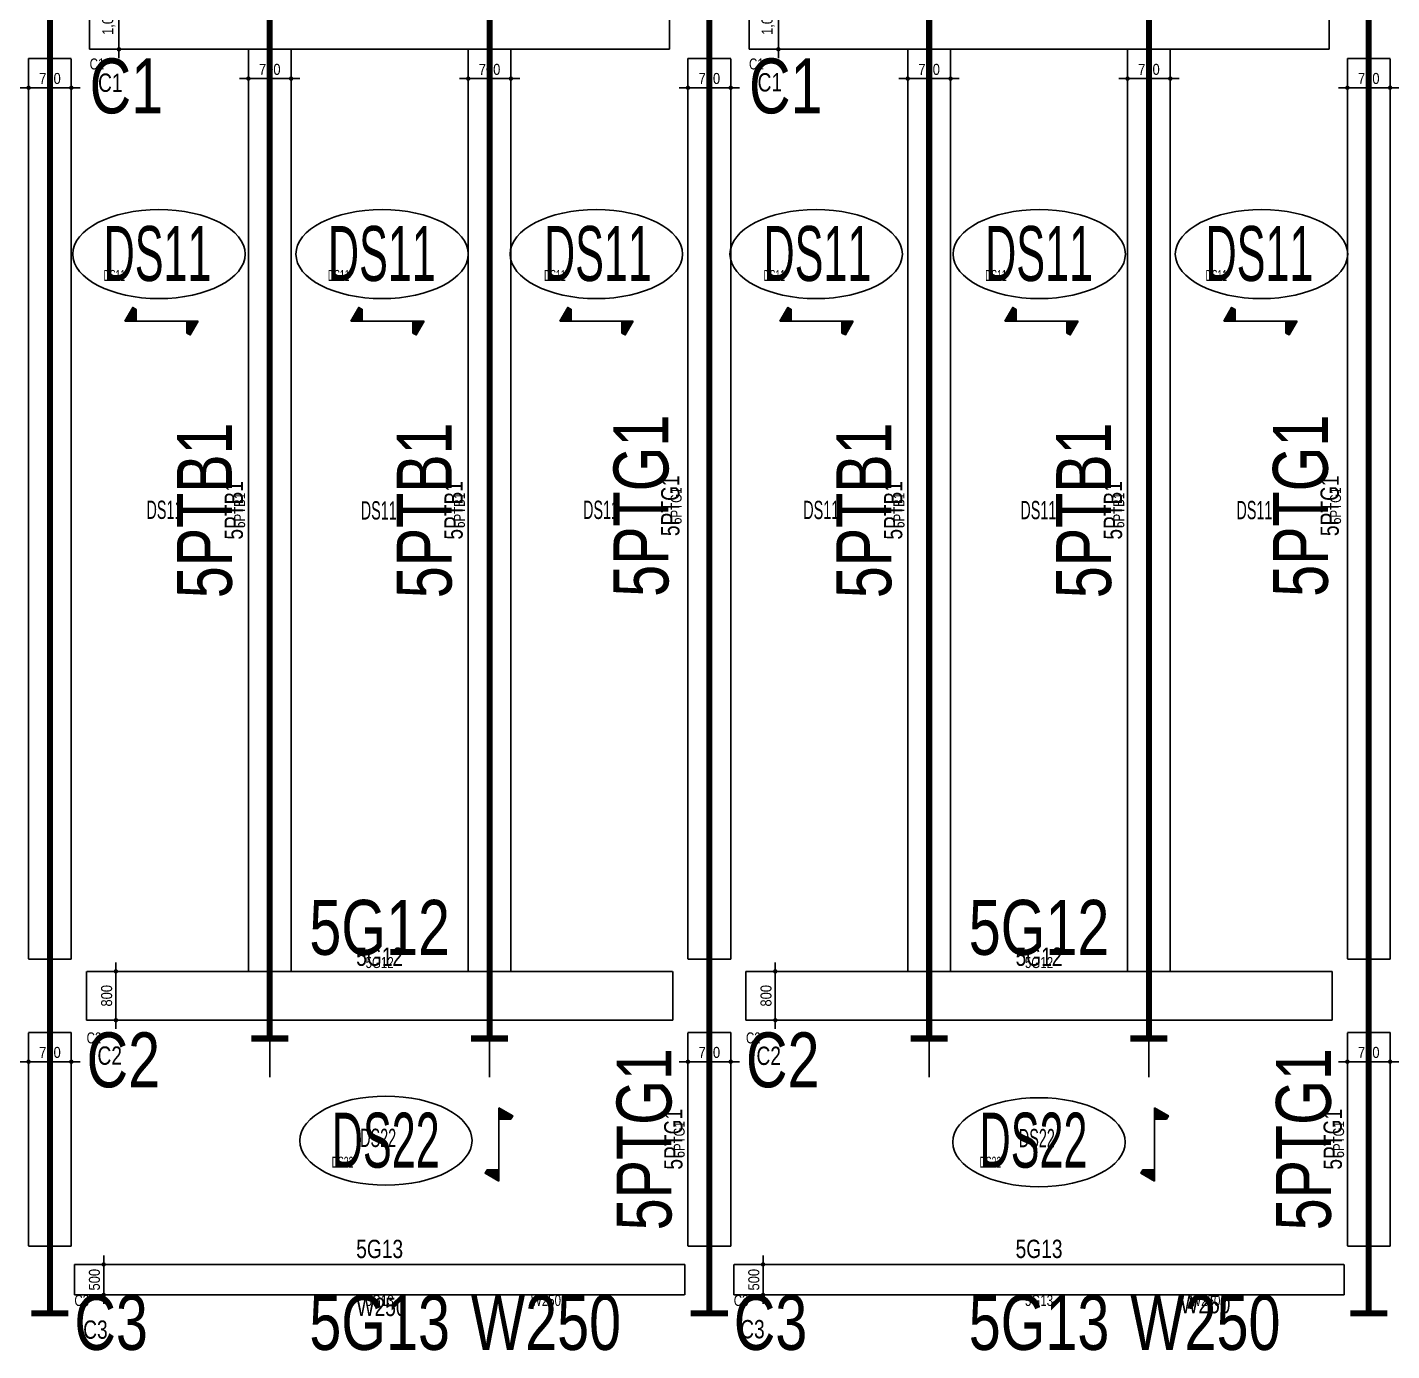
# Model space of a CAD drawing. Header units: millimetres. Extents: x 90970 to 179136, y 102485 to 153500.
# Drawn here: x 134383 to 156730, y 106292 to 127965 of the extents above; entities that cross this region are included whole.
import ezdxf
from ezdxf.enums import TextEntityAlignment as Align

# ---------------------------------------------------------------- set-up
doc = ezdxf.new("R2010")
doc.units = ezdxf.units.MM
doc.linetypes.add('HID', pattern=[2.3, 1.5, -0.8])
doc.linetypes.add('HIDDEN2', pattern=[0.1875, 0.125, -0.0625])
doc.layers.get('Defpoints').update_dxf_attribs({"color": 159})
for name, color, linetype in [('^DECK', 130, 'Continuous'), ('A-CEN', 1, 'Continuous'), ('BEAM-TEXT', 4, 'Continuous'), ('BEAM-TEXT @ 100', 4, 'Continuous'), ('BEAM-TEXT @ 300', 4, 'Continuous'), ('BEAM-TEXT @ 60', 4, 'Continuous'), ('COLUMN-TEXT', 2, 'Continuous'), ('COLUMN-TEXT @ 100', 2, 'Continuous'), ('COLUMN-TEXT @ 300', 2, 'Continuous'), ('COLUMN-TEXT @ 60', 2, 'Continuous'), ('DECK-PL', 4, 'Continuous'), ('DECK-SLAB', 4, 'Continuous'), ('DECK-SLAB @ 100', 4, 'Continuous'), ('DECK-SLAB @ 300', 4, 'Continuous'), ('DECK-SLAB @ 60', 4, 'Continuous'), ('GIRDER-TEXT', 7, 'Continuous'), ('GIRDER-TEXT @ 100', 7, 'Continuous'), ('GIRDER-TEXT @ 300', 7, 'Continuous'), ('GIRDER-TEXT @ 60', 7, 'Continuous'), ('PT', 251, 'Continuous'), ('WALL-TEXT', 6, 'Continuous'), ('WALL-TEXT @ 100', 6, 'Continuous'), ('WALL-TEXT @ 300', 6, 'Continuous'), ('WALL-TEXT @ 60', 6, 'Continuous'), ('보(beam)', 4, 'HID'), ('보(girder)', 7, 'HID')]:
    doc.layers.add(name, color=color, linetype=linetype)
doc.styles.add('Gdim', font='Dotum.ttf', dxfattribs={"width": 0.9})
doc.styles.add('Gtx', font='Dotum.ttf')
doc.dimstyles.new('Gdim200', dxfattribs={"dimscale": 200, "dimtxt": 3, "dimasz": 1.2, "dimexe": 2, "dimexo": 3, "dimgap": 1, "dimtad": 1, "dimdsep": 46, "dimlunit": 6, "dimtxsty": 'Gdim', "dimblk1": '_CIDOT', "dimblk2": '_CIDOT', "dimsah": 1, "dimcen": 2.5, "dimdle": 2, "dimclrd": 1, "dimclre": 1, "dimclrt": 3, "dimazin": 2, "dimtfac": 1, "dimtix": 1, "dimtmove": 2, "dimatfit": 3, "dimldrblk": '_CIDOT', "dimfxl": 0, "dimtolj": 1, "dimtzin": 0, "dimarcsym": 0})

# ---------------------------------------------------------------- blocks, each defined once
blk = doc.blocks.new('_CIDOT')
at = {"color": 0, "linetype": 'ByBlock'}
blk.add_line((2, 0), (-1, 0), dxfattribs=at)
at = {"color": 0, "linetype": 'ByBlock', "const_width": 0.5}
blk.add_lwpolyline([(-0.25, 0, 1), (0.25, 0, 1)], format="xyb", close=True, dxfattribs=at)
blk = doc.blocks.new('*D311')
at = {"layer": 'Defpoints', "color": 155, "lineweight": -2, "transparency": 16777216}
for p, q in [((-1725, 900), (-1305, 900)), ((-1425, -28), (-1425, 828)), ((-1725, -100), (-1305, -100))]:
    blk.add_line(p, q, dxfattribs=at)
at = {"layer": 'Defpoints', "color": 0, "transparency": 16777216}
for p in [(-1905, 900), (-1425, 900), (-1905, -100)]:
    blk.add_point(p, dxfattribs=at)
at = {"layer": 'Defpoints', "color": 155, "lineweight": -2, "transparency": 16777216, "xscale": 71.99999999999994, "yscale": 71.99999999999994, "zscale": 71.99999999999994}
for p, rotation in [((-1425, 900), 90), ((-1425, -100), 270)]:
    blk.add_blockref('_CIDOT', p, dxfattribs=dict(at, rotation=rotation))
at = {"layer": 'Defpoints', "color": 3, "transparency": 16777216, "insert": (-1593, 400), "char_height": 180, "attachment_point": 5, "rotation": 90, "style": 'Gdim'}
blk.add_mtext('\\A1;{\\C155;1,000}', dxfattribs=at)
blk = doc.blocks.new('*D315')
at = {"layer": 'Defpoints', "color": 155, "lineweight": -2, "transparency": 16777216}
for p, q in [((-1725, 800), (-1305, 800)), ((-1425, 72), (-1425, 728)), ((-1725, 0), (-1305, 0))]:
    blk.add_line(p, q, dxfattribs=at)
at = {"layer": 'Defpoints', "color": 0, "transparency": 16777216}
for p in [(-1905, 800), (-1425, 800), (-1905, 0)]:
    blk.add_point(p, dxfattribs=at)
at = {"layer": 'Defpoints', "color": 155, "lineweight": -2, "transparency": 16777216, "xscale": 71.99999999999994, "yscale": 71.99999999999994, "zscale": 71.99999999999994}
for p, rotation in [((-1425, 800), 90), ((-1425, 0), 270)]:
    blk.add_blockref('_CIDOT', p, dxfattribs=dict(at, rotation=rotation))
at = {"layer": 'Defpoints', "color": 3, "transparency": 16777216, "insert": (-1576, 400), "char_height": 180, "attachment_point": 5, "rotation": 90, "style": 'Gdim'}
blk.add_mtext('\\A1;{\\C155;800}', dxfattribs=at)
blk = doc.blocks.new('*D303')
at = {"layer": 'Defpoints', "color": 155, "lineweight": -2, "transparency": 16777216}
for p, q in [((-1725, 650), (-1305, 650)), ((-1425, 222), (-1425, 578)), ((-1725, 150), (-1305, 150))]:
    blk.add_line(p, q, dxfattribs=at)
at = {"layer": 'Defpoints', "color": 0, "transparency": 16777216}
for p in [(-1905, 650), (-1425, 650), (-1905, 150)]:
    blk.add_point(p, dxfattribs=at)
at = {"layer": 'Defpoints', "color": 155, "lineweight": -2, "transparency": 16777216, "xscale": 71.99999999999994, "yscale": 71.99999999999994, "zscale": 71.99999999999994}
for p, rotation in [((-1425, 650), 90), ((-1425, 150), 270)]:
    blk.add_blockref('_CIDOT', p, dxfattribs=dict(at, rotation=rotation))
at = {"layer": 'Defpoints', "color": 3, "transparency": 16777216, "insert": (-1576, 400), "char_height": 180, "attachment_point": 5, "rotation": 90, "style": 'Gdim'}
blk.add_mtext('\\A1;{\\C155;500}', dxfattribs=at)
blk = doc.blocks.new('*U1021')
at = {"layer": 'COLUMN-TEXT @ 100', "color": 3, "style": 'Gtx', "width": 0.8}
blk.add_text('C3', height=300, dxfattribs=at).set_placement((146059, 106795), align=Align.TOP_LEFT)
at = {"layer": 'COLUMN-TEXT @ 300', "color": 3, "style": 'Gtx', "width": 0.8}
blk.add_text('C3', height=900, dxfattribs=at).set_placement((145954, 107205), align=Align.TOP_LEFT)
at = {"layer": 'COLUMN-TEXT @ 60', "color": 3, "style": 'Gtx', "width": 0.8}
blk.add_text('C3', height=180, dxfattribs=at).set_placement((145954, 107205), align=Align.TOP_LEFT)
blk = doc.blocks.new('*U1022')
at = {"layer": 'COLUMN-TEXT @ 100', "color": 3, "style": 'Gtx', "width": 0.8}
blk.add_text('C3', height=300, dxfattribs=at).set_placement((135298, 106788), align=Align.TOP_LEFT)
at = {"layer": 'COLUMN-TEXT @ 300', "color": 3, "style": 'Gtx', "width": 0.8}
blk.add_text('C3', height=900, dxfattribs=at).set_placement((135154, 107205), align=Align.TOP_LEFT)
at = {"layer": 'COLUMN-TEXT @ 60', "color": 3, "style": 'Gtx', "width": 0.8}
blk.add_text('C3', height=180, dxfattribs=at).set_placement((135154, 107205), align=Align.TOP_LEFT)
blk = doc.blocks.new('*U1028')
at = {"layer": 'COLUMN-TEXT @ 100', "color": 3, "style": 'Gtx', "width": 0.8}
blk.add_text('C2', height=300, dxfattribs=at).set_placement((135532, 111275), align=Align.TOP_LEFT)
at = {"layer": 'COLUMN-TEXT @ 300', "color": 3, "style": 'Gtx', "width": 0.8}
blk.add_text('C2', height=900, dxfattribs=at).set_placement((135354, 111505), align=Align.TOP_LEFT)
at = {"layer": 'COLUMN-TEXT @ 60', "color": 3, "style": 'Gtx', "width": 0.8}
blk.add_text('C2', height=180, dxfattribs=at).set_placement((135354, 111505), align=Align.TOP_LEFT)
blk = doc.blocks.new('*U1029')
at = {"layer": 'COLUMN-TEXT @ 100', "color": 3, "style": 'Gtx', "width": 0.8}
blk.add_text('C2', height=300, dxfattribs=at).set_placement((146326, 111272), align=Align.TOP_LEFT)
at = {"layer": 'COLUMN-TEXT @ 300', "color": 3, "style": 'Gtx', "width": 0.8}
blk.add_text('C2', height=900, dxfattribs=at).set_placement((146154, 111505), align=Align.TOP_LEFT)
at = {"layer": 'COLUMN-TEXT @ 60', "color": 3, "style": 'Gtx', "width": 0.8}
blk.add_text('C2', height=180, dxfattribs=at).set_placement((146154, 111505), align=Align.TOP_LEFT)
blk = doc.blocks.new('*U1048')
at = {"layer": 'GIRDER-TEXT @ 100', "style": 'Gtx', "width": 0.8}
blk.add_text('5G12', height=300, dxfattribs=at).set_placement((140154, 112505), align=Align.BOTTOM_CENTER)
at = {"layer": 'GIRDER-TEXT @ 300', "style": 'Gtx', "width": 0.8}
blk.add_text('5G12', height=900, dxfattribs=at).set_placement((140154, 112505), align=Align.BOTTOM_CENTER)
at = {"layer": 'GIRDER-TEXT @ 60', "style": 'Gtx', "width": 0.8}
blk.add_text('5G12', height=180, dxfattribs=at).set_placement((140154, 112505), align=Align.BOTTOM_CENTER)
blk = doc.blocks.new('*U1049')
at = {"layer": 'GIRDER-TEXT @ 100', "style": 'Gtx', "width": 0.8}
blk.add_text('5G12', height=300, dxfattribs=at).set_placement((150954, 112505), align=Align.BOTTOM_CENTER)
at = {"layer": 'GIRDER-TEXT @ 300', "style": 'Gtx', "width": 0.8}
blk.add_text('5G12', height=900, dxfattribs=at).set_placement((150954, 112505), align=Align.BOTTOM_CENTER)
at = {"layer": 'GIRDER-TEXT @ 60', "style": 'Gtx', "width": 0.8}
blk.add_text('5G12', height=180, dxfattribs=at).set_placement((150954, 112505), align=Align.BOTTOM_CENTER)
blk = doc.blocks.new('*U1072')
at = {"layer": 'GIRDER-TEXT @ 100', "style": 'Gtx', "width": 0.8}
blk.add_text('5G13', height=300, dxfattribs=at).set_placement((140154, 108109), align=Align.TOP_CENTER)
at = {"layer": 'GIRDER-TEXT @ 300', "style": 'Gtx', "width": 0.8}
blk.add_text('5G13', height=900, dxfattribs=at).set_placement((140154, 107205), align=Align.TOP_CENTER)
at = {"layer": 'GIRDER-TEXT @ 60', "style": 'Gtx', "width": 0.8}
blk.add_text('5G13', height=180, dxfattribs=at).set_placement((140154, 107205), align=Align.TOP_CENTER)
blk = doc.blocks.new('*U1073')
at = {"layer": 'GIRDER-TEXT @ 100', "style": 'Gtx', "width": 0.8}
blk.add_text('5G13', height=300, dxfattribs=at).set_placement((150954, 108110), align=Align.TOP_CENTER)
at = {"layer": 'GIRDER-TEXT @ 300', "style": 'Gtx', "width": 0.8}
blk.add_text('5G13', height=900, dxfattribs=at).set_placement((150954, 107205), align=Align.TOP_CENTER)
at = {"layer": 'GIRDER-TEXT @ 60', "style": 'Gtx', "width": 0.8}
blk.add_text('5G13', height=180, dxfattribs=at).set_placement((150954, 107205), align=Align.TOP_CENTER)
blk = doc.blocks.new('*U1081')
at = {"layer": 'GIRDER-TEXT @ 100', "style": 'Gtx', "width": 0.8}
blk.add_text('5PTG1', height=300, rotation=90, dxfattribs=at).set_placement((145154, 120130), align=Align.BOTTOM_CENTER)
at = {"layer": 'GIRDER-TEXT @ 300', "style": 'Gtx', "width": 0.8}
blk.add_text('5PTG1', height=900, rotation=90, dxfattribs=at).set_placement((145154, 120130), align=Align.BOTTOM_CENTER)
at = {"layer": 'GIRDER-TEXT @ 60', "style": 'Gtx', "width": 0.8}
blk.add_text('5PTG1', height=180, rotation=90, dxfattribs=at).set_placement((145154, 120130), align=Align.BOTTOM_CENTER)
blk = doc.blocks.new('*U1082')
at = {"layer": 'GIRDER-TEXT @ 100', "style": 'Gtx', "width": 0.8}
blk.add_text('5PTG1', height=300, rotation=90, dxfattribs=at).set_placement((155954, 120130), align=Align.BOTTOM_CENTER)
at = {"layer": 'GIRDER-TEXT @ 300', "style": 'Gtx', "width": 0.8}
blk.add_text('5PTG1', height=900, rotation=90, dxfattribs=at).set_placement((155954, 120130), align=Align.BOTTOM_CENTER)
at = {"layer": 'GIRDER-TEXT @ 60', "style": 'Gtx', "width": 0.8}
blk.add_text('5PTG1', height=180, rotation=90, dxfattribs=at).set_placement((155954, 120130), align=Align.BOTTOM_CENTER)
blk = doc.blocks.new('*D277')
at = {"layer": 'Defpoints', "color": 155, "lineweight": -2, "transparency": 16777216}
for p, q in [((-1675, 750), (-1255, 750)), ((-1375, 122), (-1375, 678)), ((-1675, 50), (-1255, 50))]:
    blk.add_line(p, q, dxfattribs=at)
at = {"layer": 'Defpoints', "color": 0, "transparency": 16777216}
for p in [(-1855, 750), (-1375, 750), (-1855, 50)]:
    blk.add_point(p, dxfattribs=at)
at = {"layer": 'Defpoints', "color": 155, "lineweight": -2, "transparency": 16777216, "xscale": 71.99999999999994, "yscale": 71.99999999999994, "zscale": 71.99999999999994}
for p, rotation in [((-1375, 750), 90), ((-1375, 50), 270)]:
    blk.add_blockref('_CIDOT', p, dxfattribs=dict(at, rotation=rotation))
at = {"layer": 'Defpoints', "color": 3, "transparency": 16777216, "insert": (-1526, 400), "char_height": 180, "attachment_point": 5, "rotation": 90, "style": 'Gdim'}
blk.add_mtext('\\A1;{\\C155;700}', dxfattribs=at)
blk = doc.blocks.new('*D283')
at = {"layer": 'Defpoints', "color": 155, "lineweight": -2, "transparency": 16777216}
for p, q in [((-1825, 750), (-1405, 750)), ((-1525, 122), (-1525, 678)), ((-1825, 50), (-1405, 50))]:
    blk.add_line(p, q, dxfattribs=at)
at = {"layer": 'Defpoints', "color": 0, "transparency": 16777216}
for p in [(-2005, 750), (-1525, 750), (-2005, 50)]:
    blk.add_point(p, dxfattribs=at)
at = {"layer": 'Defpoints', "color": 155, "lineweight": -2, "transparency": 16777216, "xscale": 71.99999999999994, "yscale": 71.99999999999994, "zscale": 71.99999999999994}
for p, rotation in [((-1525, 750), 90), ((-1525, 50), 270)]:
    blk.add_blockref('_CIDOT', p, dxfattribs=dict(at, rotation=rotation))
at = {"layer": 'Defpoints', "color": 3, "transparency": 16777216, "insert": (-1676, 400), "char_height": 180, "attachment_point": 5, "rotation": 90, "style": 'Gdim'}
blk.add_mtext('\\A1;{\\C155;700}', dxfattribs=at)
blk = doc.blocks.new('*U1159')
at = {"layer": 'GIRDER-TEXT @ 100', "style": 'Gtx', "width": 0.8}
blk.add_text('5PTG1', height=300, rotation=90, dxfattribs=at).set_placement((156004, 109755), align=Align.BOTTOM_CENTER)
at = {"layer": 'GIRDER-TEXT @ 300', "style": 'Gtx', "width": 0.8}
blk.add_text('5PTG1', height=900, rotation=90, dxfattribs=at).set_placement((156004, 109755), align=Align.BOTTOM_CENTER)
at = {"layer": 'GIRDER-TEXT @ 60', "style": 'Gtx', "width": 0.8}
blk.add_text('5PTG1', height=180, rotation=90, dxfattribs=at).set_placement((156004, 109755), align=Align.BOTTOM_CENTER)
blk = doc.blocks.new('*U1160')
at = {"layer": 'GIRDER-TEXT @ 100', "style": 'Gtx', "width": 0.8}
blk.add_text('5PTG1', height=300, rotation=90, dxfattribs=at).set_placement((145204, 109755), align=Align.BOTTOM_CENTER)
at = {"layer": 'GIRDER-TEXT @ 300', "style": 'Gtx', "width": 0.8}
blk.add_text('5PTG1', height=900, rotation=90, dxfattribs=at).set_placement((145204, 109755), align=Align.BOTTOM_CENTER)
at = {"layer": 'GIRDER-TEXT @ 60', "style": 'Gtx', "width": 0.8}
blk.add_text('5PTG1', height=180, rotation=90, dxfattribs=at).set_placement((145204, 109755), align=Align.BOTTOM_CENTER)
blk = doc.blocks.new('*D281')
at = {"layer": 'Defpoints', "color": 155, "lineweight": -2, "transparency": 16777216}
for p, q in [((-888, 650), (-468, 650)), ((-588, 22), (-588, 578)), ((-888, -50), (-468, -50))]:
    blk.add_line(p, q, dxfattribs=at)
at = {"layer": 'Defpoints', "color": 0, "transparency": 16777216}
for p in [(-1068, 650), (-588, 650), (-1068, -50)]:
    blk.add_point(p, dxfattribs=at)
at = {"layer": 'Defpoints', "color": 155, "lineweight": -2, "transparency": 16777216, "xscale": 71.99999999999994, "yscale": 71.99999999999994, "zscale": 71.99999999999994}
for p, rotation in [((-588, 650), 90), ((-588, -50), 270)]:
    blk.add_blockref('_CIDOT', p, dxfattribs=dict(at, rotation=rotation))
at = {"layer": 'Defpoints', "color": 3, "transparency": 16777216, "insert": (-738, 300), "char_height": 180, "attachment_point": 5, "rotation": 90, "style": 'Gdim'}
blk.add_mtext('\\A1;{\\C155;700}', dxfattribs=at)
blk = doc.blocks.new('*U1175')
at = {"layer": 'BEAM-TEXT @ 100', "style": 'Gtx', "width": 0.8}
blk.add_text('5PTB1', height=300, rotation=90, dxfattribs=at).set_placement((138004, 120055), align=Align.BOTTOM_CENTER)
at = {"layer": 'BEAM-TEXT @ 300', "style": 'Gtx', "width": 0.8}
blk.add_text('5PTB1', height=900, rotation=90, dxfattribs=at).set_placement((138004, 120055), align=Align.BOTTOM_CENTER)
at = {"layer": 'BEAM-TEXT @ 60', "style": 'Gtx', "width": 0.8}
blk.add_text('5PTB1', height=180, rotation=90, dxfattribs=at).set_placement((138004, 120055), align=Align.BOTTOM_CENTER)
blk = doc.blocks.new('*U1176')
at = {"layer": 'BEAM-TEXT @ 100', "style": 'Gtx', "width": 0.8}
blk.add_text('5PTB1', height=300, rotation=90, dxfattribs=at).set_placement((141604, 120055), align=Align.BOTTOM_CENTER)
at = {"layer": 'BEAM-TEXT @ 300', "style": 'Gtx', "width": 0.8}
blk.add_text('5PTB1', height=900, rotation=90, dxfattribs=at).set_placement((141604, 120055), align=Align.BOTTOM_CENTER)
at = {"layer": 'BEAM-TEXT @ 60', "style": 'Gtx', "width": 0.8}
blk.add_text('5PTB1', height=180, rotation=90, dxfattribs=at).set_placement((141604, 120055), align=Align.BOTTOM_CENTER)
blk = doc.blocks.new('*U1177')
at = {"layer": 'BEAM-TEXT @ 100', "style": 'Gtx', "width": 0.8}
blk.add_text('5PTB1', height=300, rotation=90, dxfattribs=at).set_placement((148804, 120055), align=Align.BOTTOM_CENTER)
at = {"layer": 'BEAM-TEXT @ 300', "style": 'Gtx', "width": 0.8}
blk.add_text('5PTB1', height=900, rotation=90, dxfattribs=at).set_placement((148804, 120055), align=Align.BOTTOM_CENTER)
at = {"layer": 'BEAM-TEXT @ 60', "style": 'Gtx', "width": 0.8}
blk.add_text('5PTB1', height=180, rotation=90, dxfattribs=at).set_placement((148804, 120055), align=Align.BOTTOM_CENTER)
blk = doc.blocks.new('*U1178')
at = {"layer": 'BEAM-TEXT @ 100', "style": 'Gtx', "width": 0.8}
blk.add_text('5PTB1', height=300, rotation=90, dxfattribs=at).set_placement((152404, 120055), align=Align.BOTTOM_CENTER)
at = {"layer": 'BEAM-TEXT @ 300', "style": 'Gtx', "width": 0.8}
blk.add_text('5PTB1', height=900, rotation=90, dxfattribs=at).set_placement((152404, 120055), align=Align.BOTTOM_CENTER)
at = {"layer": 'BEAM-TEXT @ 60', "style": 'Gtx', "width": 0.8}
blk.add_text('5PTB1', height=180, rotation=90, dxfattribs=at).set_placement((152404, 120055), align=Align.BOTTOM_CENTER)
blk = doc.blocks.new('*U1194')
at = {"layer": 'WALL-TEXT @ 100', "style": 'Gtx', "width": 0.8}
blk.add_text('W250', height=300, dxfattribs=at).set_placement((140184, 107160, 0), align=Align.TOP_CENTER)
at = {"layer": 'WALL-TEXT @ 300', "style": 'Gtx', "width": 0.8}
blk.add_text('W250', height=900, dxfattribs=at).set_placement((142878, 107205, 0), align=Align.TOP_CENTER)
at = {"layer": 'WALL-TEXT @ 60', "style": 'Gtx', "width": 0.8}
blk.add_text('W250', height=180, dxfattribs=at).set_placement((142878, 107205, 0), align=Align.TOP_CENTER)
blk = doc.blocks.new('*U1195')
at = {"layer": 'WALL-TEXT @ 100', "style": 'Gtx', "width": 0.8}
blk.add_text('W250', height=300, dxfattribs=at).set_placement((153678, 107205, 0), align=Align.TOP_CENTER)
at = {"layer": 'WALL-TEXT @ 300', "style": 'Gtx', "width": 0.8}
blk.add_text('W250', height=900, dxfattribs=at).set_placement((153678, 107205, 0), align=Align.TOP_CENTER)
at = {"layer": 'WALL-TEXT @ 60', "style": 'Gtx', "width": 0.8}
blk.add_text('W250', height=180, dxfattribs=at).set_placement((153678, 107205, 0), align=Align.TOP_CENTER)
blk = doc.blocks.new('*U1231')
at = {"layer": 'COLUMN-TEXT @ 100', "color": 3, "style": 'Gtx', "width": 0.8}
blk.add_text('C1', height=300, dxfattribs=at).set_placement((146344, 127214), align=Align.TOP_LEFT)
at = {"layer": 'COLUMN-TEXT @ 300', "color": 3, "style": 'Gtx', "width": 0.8}
blk.add_text('C1', height=900, dxfattribs=at).set_placement((146204, 127455), align=Align.TOP_LEFT)
at = {"layer": 'COLUMN-TEXT @ 60', "color": 3, "style": 'Gtx', "width": 0.8}
blk.add_text('C1', height=180, dxfattribs=at).set_placement((146204, 127455), align=Align.TOP_LEFT)
blk = doc.blocks.new('*U1232')
at = {"layer": 'COLUMN-TEXT @ 100', "color": 3, "style": 'Gtx', "width": 0.8}
blk.add_text('C1', height=300, dxfattribs=at).set_placement((135542, 127208), align=Align.TOP_LEFT)
at = {"layer": 'COLUMN-TEXT @ 300', "color": 3, "style": 'Gtx', "width": 0.8}
blk.add_text('C1', height=900, dxfattribs=at).set_placement((135404, 127455), align=Align.TOP_LEFT)
at = {"layer": 'COLUMN-TEXT @ 60', "color": 3, "style": 'Gtx', "width": 0.8}
blk.add_text('C1', height=180, dxfattribs=at).set_placement((135404, 127455), align=Align.TOP_LEFT)
blk = doc.blocks.new('*U1316')
at = {"layer": 'DECK-SLAB @ 100', "style": 'Gtx', "width": 0.6}
blk.add_text('DS11', height=300, dxfattribs=at).set_placement((136335, 119914, 0))
at = {"layer": 'DECK-SLAB @ 300', "style": 'Gtx', "width": 0.6}
blk.add_text('DS11', height=900, dxfattribs=at).set_placement((135633, 123811, 0))
at = {"layer": 'DECK-SLAB @ 60', "style": 'Gtx', "width": 0.6}
blk.add_text('DS11', height=180, dxfattribs=at).set_placement((135633, 123811, 0))
blk = doc.blocks.new('*U1317')
at = {"layer": 'DECK-SLAB @ 100', "style": 'Gtx', "width": 0.6}
blk.add_text('DS11', height=300, dxfattribs=at).set_placement((139845, 119904, 0))
at = {"layer": 'DECK-SLAB @ 300', "style": 'Gtx', "width": 0.6}
blk.add_text('DS11', height=900, dxfattribs=at).set_placement((139307, 123811, 0))
at = {"layer": 'DECK-SLAB @ 60', "style": 'Gtx', "width": 0.6}
blk.add_text('DS11', height=180, dxfattribs=at).set_placement((139307, 123811, 0))
blk = doc.blocks.new('*U1318')
at = {"layer": 'DECK-SLAB @ 100', "style": 'Gtx', "width": 0.6}
blk.add_text('DS11', height=300, dxfattribs=at).set_placement((143485, 119913, 0))
at = {"layer": 'DECK-SLAB @ 300', "style": 'Gtx', "width": 0.6}
blk.add_text('DS11', height=900, dxfattribs=at).set_placement((142846, 123811, 0))
at = {"layer": 'DECK-SLAB @ 60', "style": 'Gtx', "width": 0.6}
blk.add_text('DS11', height=180, dxfattribs=at).set_placement((142846, 123811, 0))
blk = doc.blocks.new('*U1319')
at = {"layer": 'DECK-SLAB @ 100', "style": 'Gtx', "width": 0.6}
blk.add_text('DS11', height=300, dxfattribs=at).set_placement((147092, 119911, 0))
at = {"layer": 'DECK-SLAB @ 300', "style": 'Gtx', "width": 0.6}
blk.add_text('DS11', height=900, dxfattribs=at).set_placement((146441, 123811, 0))
at = {"layer": 'DECK-SLAB @ 60', "style": 'Gtx', "width": 0.6}
blk.add_text('DS11', height=180, dxfattribs=at).set_placement((146441, 123811, 0))
blk = doc.blocks.new('*U1320')
at = {"layer": 'DECK-SLAB @ 100', "style": 'Gtx', "width": 0.6}
blk.add_text('DS11', height=300, dxfattribs=at).set_placement((150648, 119909, 0))
at = {"layer": 'DECK-SLAB @ 300', "style": 'Gtx', "width": 0.6}
blk.add_text('DS11', height=900, dxfattribs=at).set_placement((150071, 123811, 0))
at = {"layer": 'DECK-SLAB @ 60', "style": 'Gtx', "width": 0.6}
blk.add_text('DS11', height=180, dxfattribs=at).set_placement((150071, 123811, 0))
blk = doc.blocks.new('*U1321')
at = {"layer": 'DECK-SLAB @ 100', "style": 'Gtx', "width": 0.6}
blk.add_text('DS11', height=300, dxfattribs=at).set_placement((154187, 119909, 0))
at = {"layer": 'DECK-SLAB @ 300', "style": 'Gtx', "width": 0.6}
blk.add_text('DS11', height=900, dxfattribs=at).set_placement((153681, 123811, 0))
at = {"layer": 'DECK-SLAB @ 60', "style": 'Gtx', "width": 0.6}
blk.add_text('DS11', height=180, dxfattribs=at).set_placement((153681, 123811, 0))
blk = doc.blocks.new('*U1327')
at = {"layer": 'DECK-SLAB @ 100', "style": 'Gtx', "width": 0.6}
blk.add_text('DS22', height=300, dxfattribs=at).set_placement((139835, 109628, 0))
at = {"layer": 'DECK-SLAB @ 300', "style": 'Gtx', "width": 0.6}
blk.add_text('DS22', height=900, dxfattribs=at).set_placement((139370, 109290, 0))
at = {"layer": 'DECK-SLAB @ 60', "style": 'Gtx', "width": 0.6}
blk.add_text('DS22', height=180, dxfattribs=at).set_placement((139370, 109290, 0))
blk = doc.blocks.new('*U1328')
at = {"layer": 'DECK-SLAB @ 100', "style": 'Gtx', "width": 0.6}
blk.add_text('DS22', height=300, dxfattribs=at).set_placement((150624, 109624, 0))
at = {"layer": 'DECK-SLAB @ 300', "style": 'Gtx', "width": 0.6}
blk.add_text('DS22', height=900, dxfattribs=at).set_placement((149980, 109290, 0))
at = {"layer": 'DECK-SLAB @ 60', "style": 'Gtx', "width": 0.6}
blk.add_text('DS22', height=180, dxfattribs=at).set_placement((149980, 109290, 0))
blk = doc.blocks.new('A$C58C40D4B')
at = {"layer": 'DECK-PL'}
for points in [[(600, 2), (471, 228), (415, 196), (415, 2)], [(-600, 2), (-471, -223), (-415, -192), (-415, 2)]]:
    blk.add_hatch(color=256, dxfattribs=at).paths.add_polyline_path(points)
blk.add_line((-600, 2), (600, 2), dxfattribs=at)
for points in [[(600, 2), (471, 228), (415, 196), (415, 2), (415, 2), (471, 2), (600, 2)], [(-600, 2), (-471, -223), (-415, -192), (-415, 2), (-415, 2), (-471, 2), (-600, 2)]]:
    blk.add_lwpolyline(points, dxfattribs=at)
blk = doc.blocks.new('*U312')
at = {"layer": 'Defpoints'}
for p, q in [((-1905.451, 900), (-1905.451, -100)), ((7594.549, 900), (7594.549, -100))]:
    blk.add_line(p, q, dxfattribs=at)
at = {"layer": '보(girder)'}
for p, q in [((-1905.451, 900), (7594.549, 900)), ((7594.549, -100), (-1905.451, -100))]:
    blk.add_line(p, q, dxfattribs=at)
at = {"layer": 'Defpoints'}
dim = blk.add_linear_dim(base=(-1425.451, 900), p1=(-1905.451, -100), p2=(-1905.451, 900), angle=90, text='{\\C155;<>}', dimstyle='Gdim200', override={"dimscale": 60, "dimzin": 8, "dimclrd": 155, "dimclre": 155}, dxfattribs=at)
dim.commit()
dim.dimension.update_dxf_attribs({"geometry": '*D311', "text_midpoint": (-1592.914, 400)})
blk = doc.blocks.new('*U316')
at = {"layer": 'Defpoints'}
for p, q in [((-1905.451, 800), (-1905.451, 0)), ((7694.549, 800), (7694.549, 0))]:
    blk.add_line(p, q, dxfattribs=at)
at = {"layer": '보(girder)'}
for p, q in [((-1905.451, 800), (7694.549, 800)), ((7694.549, 0), (-1905.451, 0))]:
    blk.add_line(p, q, dxfattribs=at)
at = {"layer": 'Defpoints'}
dim = blk.add_linear_dim(base=(-1425.451, 800), p1=(-1905.451, 0), p2=(-1905.451, 800), angle=90, text='{\\C155;<>}', dimstyle='Gdim200', override={"dimscale": 60, "dimzin": 8, "dimclrd": 155, "dimclre": 155}, dxfattribs=at)
dim.commit()
dim.dimension.update_dxf_attribs({"geometry": '*D315', "text_midpoint": (-1575.573, 400)})
blk = doc.blocks.new('*U304')
at = {"layer": 'Defpoints'}
for p, q in [((-1905.451, 650), (-1905.451, 150)), ((8094.549, 650), (8094.549, 150))]:
    blk.add_line(p, q, dxfattribs=at)
at = {"layer": '보(girder)'}
for p, q in [((-1905.451, 650), (8094.549, 650)), ((8094.549, 150), (-1905.451, 150))]:
    blk.add_line(p, q, dxfattribs=at)
at = {"layer": 'Defpoints'}
dim = blk.add_linear_dim(base=(-1425.451, 650), p1=(-1905.451, 150), p2=(-1905.451, 650), angle=90, text='{\\C155;<>}', dimstyle='Gdim200', override={"dimscale": 60, "dimzin": 8, "dimclrd": 155, "dimclre": 155}, dxfattribs=at)
dim.commit()
dim.dimension.update_dxf_attribs({"geometry": '*D303', "text_midpoint": (-1575.573, 400)})
blk = doc.blocks.new('*U278')
at = {"layer": 'Defpoints'}
for p, q in [((-1855.451, 750), (-1855.451, 50)), ((12894.549, 750), (12894.549, 50))]:
    blk.add_line(p, q, dxfattribs=at)
at = {"layer": '보(girder)'}
for p, q in [((-1855.451, 750), (12894.549, 750)), ((12894.549, 50), (-1855.451, 50))]:
    blk.add_line(p, q, dxfattribs=at)
at = {"layer": 'Defpoints'}
dim = blk.add_linear_dim(base=(-1375.451, 750), p1=(-1855.451, 50), p2=(-1855.451, 750), angle=90, text='{\\C155;<>}', dimstyle='Gdim200', override={"dimscale": 60, "dimzin": 8, "dimclrd": 155, "dimclre": 155}, dxfattribs=at)
dim.commit()
dim.dimension.update_dxf_attribs({"geometry": '*D277', "text_midpoint": (-1525.573, 400)})
blk = doc.blocks.new('*U284')
at = {"layer": 'Defpoints'}
for p, q in [((-2005.451, 750), (-2005.451, 50)), ((1494.549, 750), (1494.549, 50))]:
    blk.add_line(p, q, dxfattribs=at)
at = {"layer": '보(girder)'}
for p, q in [((-2005.451, 750), (1494.549, 750)), ((1494.549, 50), (-2005.451, 50))]:
    blk.add_line(p, q, dxfattribs=at)
at = {"layer": 'Defpoints'}
dim = blk.add_linear_dim(base=(-1525.451, 750), p1=(-2005.451, 50), p2=(-2005.451, 750), angle=90, text='{\\C155;<>}', dimstyle='Gdim200', override={"dimscale": 60, "dimzin": 8, "dimclrd": 155, "dimclre": 155}, dxfattribs=at)
dim.commit()
dim.dimension.update_dxf_attribs({"geometry": '*D283', "text_midpoint": (-1675.573, 400)})
blk = doc.blocks.new('*U282')
at = {"layer": 'Defpoints'}
for p, q in [((-1067.879, 650), (-1067.879, -50)), ((14032.121, 650), (14032.121, -50))]:
    blk.add_line(p, q, dxfattribs=at)
at = {"layer": '보(beam)'}
for p, q in [((14032.121, 650), (-1067.879, 650)), ((-1067.879, -50), (14032.121, -50))]:
    blk.add_line(p, q, dxfattribs=at)
at = {"layer": 'Defpoints'}
dim = blk.add_linear_dim(base=(-587.879, 650), p1=(-1067.879, -50), p2=(-1067.879, 650), angle=90, text='{\\C155;<>}', dimstyle='Gdim200', override={"dimscale": 60, "dimzin": 8, "dimclrd": 155, "dimclre": 155}, dxfattribs=at)
dim.commit()
dim.dimension.update_dxf_attribs({"geometry": '*D281', "text_midpoint": (-738.001, 300)})

msp = doc.modelspace()

# ---------------------------------------------------------------- linework, layer by layer
at = {"layer": '^DECK', "color": 0}
for centre in [(136539, 124251), (140194, 124251), (143703, 124251), (147303, 124251), (150957, 124251), (154598, 124251), (140256, 109732), (150952, 109707)]:
    msp.add_ellipse(centre, major_axis=(1412, 0), ratio=0.516176, dxfattribs=at)
at = {"layer": 'A-CEN'}
for p, q in [((138354, 153500), (138354, 110772)), ((141954, 153500), (141954, 110772)), ((149154, 153500), (149154, 110772)), ((152754, 153500), (152754, 110772))]:
    msp.add_line(p, q, dxfattribs=at)
at = {"layer": 'PT', "linetype": 'HIDDEN2', "ltscale": 10, "const_width": 100, "elevation": 0}
for points in [[(134754, 149305), (134754, 106905)], [(145554, 149305), (145554, 106905)], [(156354, 149305), (156354, 106905)], [(138354, 144805), (138354, 111405)], [(141954, 144805), (141954, 111405)], [(149154, 144805), (149154, 111405)], [(152754, 144805), (152754, 111405)]]:
    msp.add_lwpolyline(points, dxfattribs=at)
at = {"layer": 'PT', "const_width": 100, "elevation": 0}
for points in [[(138050, 111405), (138657, 111405)], [(141650, 111405), (142257, 111405)], [(148850, 111405), (149457, 111405)], [(152450, 111405), (153057, 111405)], [(145250, 106905), (145857, 106905)], [(156050, 106905), (156657, 106905)]]:
    msp.add_lwpolyline(points, dxfattribs=at)
at = {"layer": 'PT', "const_width": 100}
msp.add_lwpolyline([(134450, 106905), (135057, 106905)], dxfattribs=at)

# ---------------------------------------------------------------- block references
at = {"layer": 'BEAM-TEXT'}
for name in ['*U1175', '*U1176', '*U1177', '*U1178']:
    msp.add_blockref(name, (0, 0), dxfattribs=at)
at = {"layer": 'COLUMN-TEXT'}
for name in ['*U1232', '*U1231', '*U1028', '*U1029', '*U1022', '*U1021']:
    msp.add_blockref(name, (0, 0), dxfattribs=at)
at = {"layer": 'DECK-PL', "xscale": -1}
for p in [(136580, 123150), (140283, 123150), (143706, 123150), (147311, 123150), (150994, 123150), (154579, 123150)]:
    msp.add_blockref('A$C58C40D4B', p, dxfattribs=at)
at = {"layer": 'DECK-PL', "xscale": -1, "rotation": 270}
for p in [(142105, 109669), (152845, 109669)]:
    msp.add_blockref('A$C58C40D4B', p, dxfattribs=at)
at = {"layer": 'DECK-SLAB'}
for name in ['*U1316', '*U1317', '*U1318', '*U1319', '*U1320', '*U1321', '*U1327', '*U1328']:
    msp.add_blockref(name, (0, 0), dxfattribs=at)
at = {"layer": 'GIRDER-TEXT'}
for name in ['*U1081', '*U1082', '*U1048', '*U1049', '*U1160', '*U1159', '*U1072', '*U1073']:
    msp.add_blockref(name, (0, 0), dxfattribs=at)
at = {"layer": 'WALL-TEXT'}
for name in ['*U1194', '*U1195']:
    msp.add_blockref(name, (0, 0), dxfattribs=at)
at = {"layer": '보(beam)', "rotation": 270}
for p in [(138054, 126537), (141654, 126537), (148854, 126537), (152454, 126537)]:
    msp.add_blockref('*U282', p, dxfattribs=at)
at = {"layer": '보(girder)'}
for name, p in [('*U312', (137309, 127705)), ('*U312', (148109, 127705)), ('*U316', (137259, 111705)), ('*U316', (148059, 111705)), ('*U304', (137059, 107055)), ('*U304', (147859, 107055))]:
    msp.add_blockref(name, p, dxfattribs=at)
at = {"layer": '보(girder)', "rotation": 270}
for name, p in [('*U278', (134354, 125600)), ('*U278', (145154, 125600)), ('*U278', (155954, 125600)), ('*U284', (134354, 109500)), ('*U284', (145154, 109500)), ('*U284', (155954, 109500))]:
    msp.add_blockref(name, p, dxfattribs=at)

doc.saveas('drawing.dxf')
